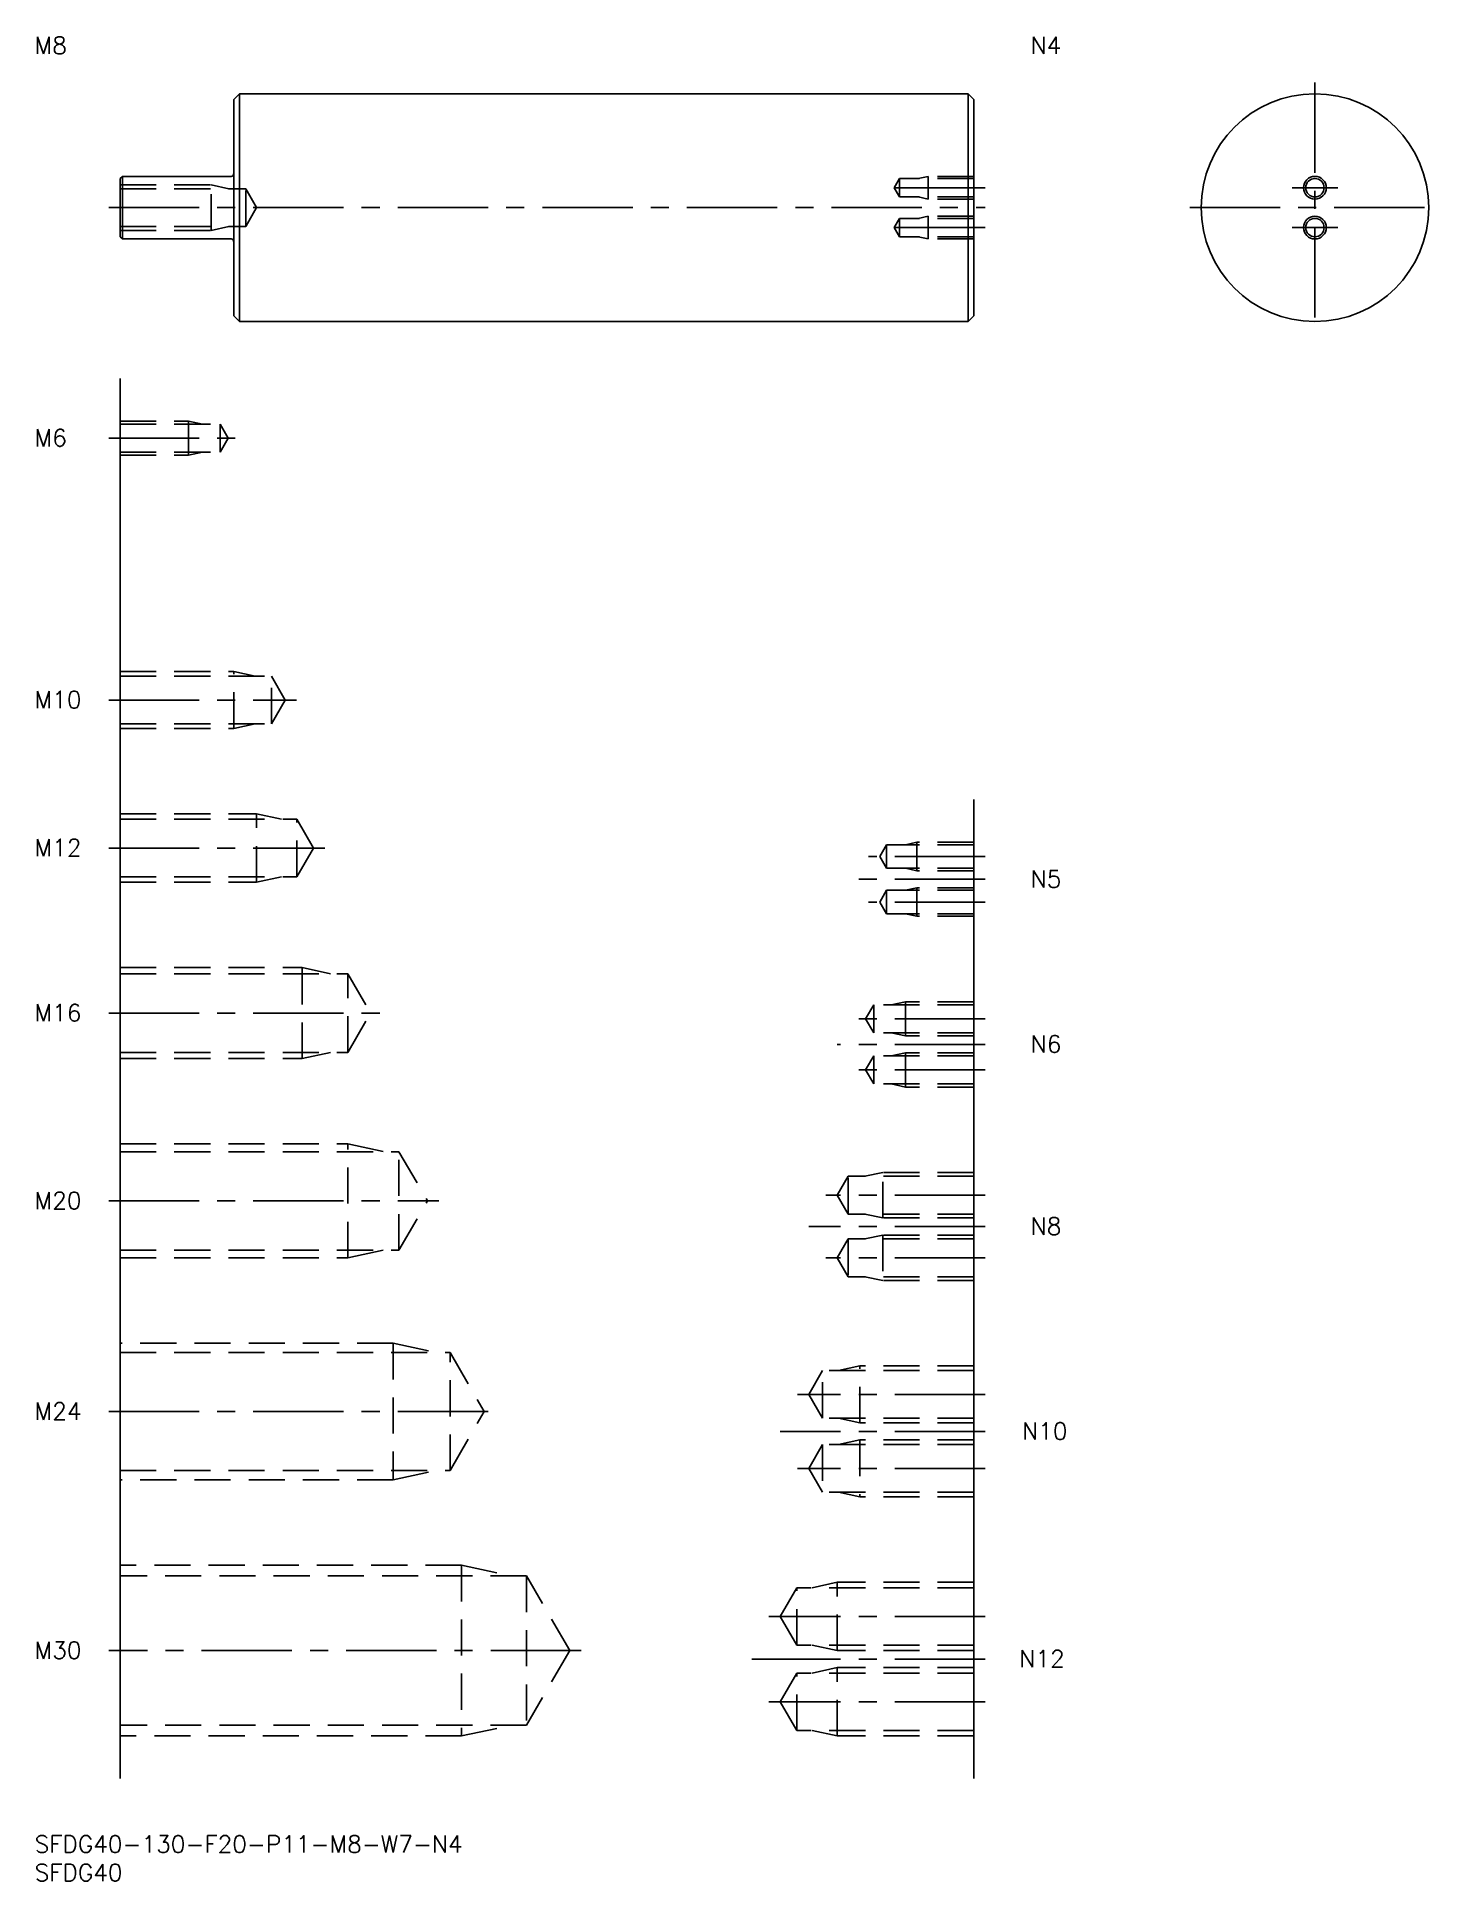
# Model space of a CAD drawing. Extents: x 0 to 247, y -8 to 316.
import ezdxf

# ---------------------------------------------------------------- set-up
doc = ezdxf.new("R2010")
doc.units = 0
doc.header["$LTSCALE"] = 0.5
doc.linetypes.add('CENTER', pattern=[50.8, 31.75, -6.35, 6.35, -6.35])
doc.linetypes.add('DASHED', pattern=[19.05, 12.7, -6.35])
for name, color, linetype in [('MSM_CENTER', 1, 'CENTER'), ('MSM_CONTINUOUS', 7, 'CONTINUOUS'), ('MSM_DASHED', 4, 'DASHED'), ('MSM_NARROW', 5, 'CONTINUOUS'), ('MSM_PART_NUMBER', 7, 'CONTINUOUS')]:
    doc.layers.add(name, color=color, linetype=linetype)
doc.styles.get("Standard").update_dxf_attribs({"font": 'txt.shx', "height": 3, "bigfont": 'bigfont.shx'})

# ---------------------------------------------------------------- blocks, each defined once
blk = doc.blocks.new('*U4')
at = {"layer": 'MSM_PART_NUMBER'}
blk.add_text('SFDG40-130-F20-P11-M8-W7-N4', height=3, dxfattribs=at).set_placement((0, -3))
blk = doc.blocks.new('*U5')
at = {"layer": 'MSM_PART_NUMBER'}
blk.add_text('SFDG40', height=3, dxfattribs=at).set_placement((0, -8))
blk = doc.blocks.new('*U6')
at = {"layer": 'MSM_PART_NUMBER'}
blk.add_text('M30', height=3, dxfattribs=at).set_placement((0, 31.06))
blk = doc.blocks.new('*U7')
at = {"layer": 'MSM_PART_NUMBER'}
blk.add_text('M24', height=3, dxfattribs=at).set_placement((0, 73.06))
blk = doc.blocks.new('*U8')
at = {"layer": 'MSM_PART_NUMBER'}
blk.add_text('M20', height=3, dxfattribs=at).set_placement((0, 110.06))
blk = doc.blocks.new('*U9')
at = {"layer": 'MSM_PART_NUMBER'}
blk.add_text('M16', height=3, dxfattribs=at).set_placement((0, 143.06))
blk = doc.blocks.new('*U10')
at = {"layer": 'MSM_PART_NUMBER'}
blk.add_text('M12', height=3, dxfattribs=at).set_placement((0, 172.06))
blk = doc.blocks.new('*U11')
at = {"layer": 'MSM_PART_NUMBER'}
blk.add_text('M10', height=3, dxfattribs=at).set_placement((0, 198.06))
blk = doc.blocks.new('*U12')
at = {"layer": 'MSM_PART_NUMBER'}
blk.add_text('M6', height=3, dxfattribs=at).set_placement((0, 244.06))
blk = doc.blocks.new('*U13')
at = {"layer": 'MSM_PART_NUMBER'}
blk.add_text('M8', height=3, dxfattribs=at).set_placement((0, 313))
blk = doc.blocks.new('*U14')
at = {"layer": 'MSM_PART_NUMBER'}
blk.add_text('N4', height=3, dxfattribs=at).set_placement((175, 313))
blk = doc.blocks.new('*U15')
at = {"layer": 'MSM_PART_NUMBER'}
blk.add_text('N12', height=3, dxfattribs=at).set_placement((173, 29.56))
blk = doc.blocks.new('*U16')
at = {"layer": 'MSM_PART_NUMBER'}
blk.add_text('N10', height=3, dxfattribs=at).set_placement((173.5, 69.56))
blk = doc.blocks.new('*U17')
at = {"layer": 'MSM_PART_NUMBER'}
blk.add_text('N8', height=3, dxfattribs=at).set_placement((175, 105.56))
blk = doc.blocks.new('*U18')
at = {"layer": 'MSM_PART_NUMBER'}
blk.add_text('N6', height=3, dxfattribs=at).set_placement((175, 137.56))
blk = doc.blocks.new('*U19')
at = {"layer": 'MSM_PART_NUMBER'}
blk.add_text('N5', height=3, dxfattribs=at).set_placement((175, 166.56))

msp = doc.modelspace()

# ---------------------------------------------------------------- linework, layer by layer
at = {"layer": 'MSM_CENTER'}
for p, q in [((224.94, 308), (224.94, 264)), ((167, 289.5), (149, 289.5)), ((220.94, 289.5), (228.94, 289.5)), ((13, 286), (167, 286)), ((202.94, 286), (246.94, 286)), ((167, 282.5), (149, 282.5)), ((220.94, 282.5), (228.94, 282.5)), ((13, 245.5), (36, 245.5)), ((13, 199.5), (46, 199.5)), ((13, 173.5), (51, 173.5)), ((167, 172), (146.5, 172)), ((167, 168), (143.5, 168)), ((167, 164), (146.5, 164)), ((13, 144.5), (61, 144.5)), ((167, 143.5), (144, 143.5)), ((167, 139), (141, 139)), ((167, 134.5), (144, 134.5)), ((13, 111.5), (71, 111.5)), ((167, 112.5), (139, 112.5)), ((167, 107), (136, 107)), ((167, 101.5), (139, 101.5)), ((167, 77.5), (134, 77.5)), ((13, 74.5), (81, 74.5)), ((167, 71), (131, 71)), ((167, 64.5), (134, 64.5)), ((167, 38.5), (129, 38.5)), ((96, 32.5), (13, 32.5)), ((167, 31), (126, 31)), ((167, 23.5), (129, 23.5))]:
    msp.add_line(p, q, dxfattribs=at)
at = {"layer": 'MSM_CONTINUOUS'}
for p, q in [((36, 306), (35, 305)), ((35, 305), (35, 267)), ((36, 306), (164, 306)), ((36, 306), (36, 266)), ((164, 306), (164, 266)), ((164, 306), (165, 305)), ((165, 305), (165, 267)), ((15.4, 291.5), (15, 291.1)), ((15, 291.1), (15, 280.9)), ((15.4, 291.5), (34.5, 291.5)), ((15.4, 280.5), (15.4, 291.5)), ((15.4, 280.5), (15, 280.9)), ((15.4, 280.5), (34.5, 280.5)), ((35, 267), (36, 266)), ((36, 266), (164, 266)), ((165, 267), (164, 266)), ((15, 256), (15, 10)), ((165, 182), (165, 10))]:
    msp.add_line(p, q, dxfattribs=at)
for centre, radius in [((224.94, 286), 20), ((224.94, 289.5), 1.62), ((224.94, 282.5), 1.62)]:
    msp.add_circle(centre, radius, dxfattribs=at)
for centre, start, end in [((34.5, 292), 270, 0), ((34.5, 280), 0, 90)]:
    msp.add_arc(centre, 0.5, start, end, dxfattribs=at)
at = {"layer": 'MSM_DASHED'}
for p, q in [((15, 290), (31, 290)), ((15, 289.32), (37.08, 289.32)), ((31, 282), (31, 290)), ((31, 290), (34.13, 289.32)), ((37.08, 282.68), (37.08, 289.32)), ((37.08, 289.32), (39, 286)), ((151.94, 291.12), (151, 289.5)), ((151.94, 287.88), (151, 289.5)), ((165, 291.12), (151.94, 291.12)), ((151.94, 287.88), (151.94, 291.12)), ((157, 291.5), (155.25, 291.12)), ((165, 291.5), (157, 291.5)), ((157, 287.5), (157, 291.5)), ((37.08, 282.68), (39, 286)), ((165, 287.88), (151.94, 287.88)), ((157, 287.5), (155.25, 287.88)), ((165, 287.5), (157, 287.5)), ((15, 282.68), (37.08, 282.68)), ((15, 282), (31, 282)), ((31, 282), (34.13, 282.68)), ((151.94, 284.12), (151, 282.5)), ((151.94, 280.88), (151, 282.5)), ((165, 284.12), (151.94, 284.12)), ((151.94, 284.12), (151.94, 280.88)), ((157, 284.5), (155.25, 284.12)), ((165, 284.5), (157, 284.5)), ((157, 284.5), (157, 280.5)), ((165, 280.88), (151.94, 280.88)), ((157, 280.5), (155.25, 280.88)), ((165, 280.5), (157, 280.5)), ((15, 248.5), (27, 248.5)), ((15, 247.96), (32.58, 247.96)), ((27, 242.5), (27, 248.5)), ((27, 248.5), (29.5, 247.96)), ((32.58, 243.04), (32.58, 247.96)), ((32.58, 247.96), (34, 245.5)), ((15, 243.04), (32.58, 243.04)), ((27, 242.5), (29.5, 243.04)), ((32.58, 243.04), (34, 245.5)), ((15, 242.5), (27, 242.5)), ((15, 204.5), (35, 204.5)), ((35, 194.5), (35, 204.5)), ((35, 204.5), (38.75, 203.69)), ((15, 203.69), (41.58, 203.69)), ((41.58, 195.31), (41.58, 203.69)), ((41.58, 203.69), (44, 199.5)), ((41.58, 195.31), (44, 199.5)), ((15, 195.31), (41.58, 195.31)), ((15, 194.5), (35, 194.5)), ((35, 194.5), (38.75, 195.31)), ((15, 179.5), (39, 179.5)), ((15, 178.55), (46.08, 178.55)), ((39, 167.5), (39, 179.5)), ((39, 179.5), (43.38, 178.55)), ((46.08, 168.45), (46.08, 178.55)), ((46.08, 178.55), (49, 173.5)), ((46.08, 168.45), (49, 173.5)), ((149.69, 174.07), (148.5, 172)), ((149.69, 169.93), (148.5, 172)), ((165, 174.07), (149.69, 174.07)), ((149.69, 169.93), (149.69, 174.07)), ((155, 174.5), (153, 174.07)), ((165, 174.5), (155, 174.5)), ((155, 169.5), (155, 174.5)), ((165, 169.93), (149.69, 169.93)), ((155, 169.5), (153, 169.93)), ((165, 169.5), (155, 169.5)), ((15, 168.45), (46.08, 168.45)), ((15, 167.5), (39, 167.5)), ((39, 167.5), (43.38, 168.45)), ((149.69, 166.07), (148.5, 164)), ((165, 166.07), (149.69, 166.07)), ((149.69, 166.07), (149.69, 161.93)), ((155, 166.5), (153, 166.07)), ((165, 166.5), (155, 166.5)), ((155, 166.5), (155, 161.5)), ((149.69, 161.93), (148.5, 164)), ((165, 161.93), (149.69, 161.93)), ((155, 161.5), (153, 161.93)), ((165, 161.5), (155, 161.5)), ((15, 152.5), (47, 152.5)), ((47, 136.5), (47, 152.5)), ((47, 152.5), (52, 151.42)), ((15, 151.42), (55.01, 151.42)), ((55.01, 137.58), (55.01, 151.42)), ((55.01, 151.42), (59, 144.5)), ((147.42, 145.96), (146, 143.5)), ((165, 145.96), (147.42, 145.96)), ((147.42, 141.04), (147.42, 145.96)), ((153, 146.5), (150.5, 145.96)), ((165, 146.5), (153, 146.5)), ((153, 140.5), (153, 146.5)), ((55.01, 137.58), (59, 144.5)), ((147.42, 141.04), (146, 143.5)), ((165, 141.04), (147.42, 141.04)), ((153, 140.5), (150.5, 141.04)), ((165, 140.5), (153, 140.5)), ((15, 137.58), (55.01, 137.58)), ((15, 136.5), (47, 136.5)), ((47, 136.5), (52, 137.58)), ((147.42, 136.96), (146, 134.5)), ((165, 136.96), (147.42, 136.96)), ((147.42, 136.96), (147.42, 132.04)), ((153, 137.5), (150.5, 136.96)), ((165, 137.5), (153, 137.5)), ((153, 137.5), (153, 131.5)), ((147.42, 132.04), (146, 134.5)), ((165, 132.04), (147.42, 132.04)), ((153, 131.5), (150.5, 132.04)), ((165, 131.5), (153, 131.5)), ((15, 121.5), (55, 121.5)), ((15, 120.15), (64.01, 120.15)), ((55, 101.5), (55, 121.5)), ((55, 121.5), (61.25, 120.15)), ((64.01, 120.15), (69, 111.5)), ((64.01, 102.85), (64.01, 120.15)), ((142.92, 115.82), (141, 112.5)), ((142.92, 109.18), (142.92, 115.82)), ((165, 115.82), (142.92, 115.82)), ((149, 116.5), (145.88, 115.82)), ((149, 108.5), (149, 116.5)), ((165, 116.5), (149, 116.5)), ((64.01, 102.85), (69, 111.5)), ((142.92, 109.18), (141, 112.5)), ((165, 109.18), (142.92, 109.18)), ((149, 108.5), (145.88, 109.18)), ((165, 108.5), (149, 108.5)), ((142.92, 104.82), (141, 101.5)), ((142.92, 104.82), (142.92, 98.18)), ((165, 104.82), (142.92, 104.82)), ((149, 105.5), (145.88, 104.82)), ((149, 105.5), (149, 97.5)), ((165, 105.5), (149, 105.5)), ((15, 102.85), (64.01, 102.85)), ((15, 101.5), (55, 101.5)), ((55, 101.5), (61.25, 102.85)), ((142.92, 98.18), (141, 101.5)), ((165, 98.18), (142.92, 98.18)), ((149, 97.5), (145.88, 98.18)), ((165, 97.5), (149, 97.5)), ((63, 86.5), (15, 86.5)), ((15, 84.88), (73.01, 84.88)), ((63, 86.5), (70.5, 84.88)), ((63, 86.5), (63, 62.5)), ((73.01, 64.12), (73.01, 84.88)), ((73.01, 84.88), (79, 74.5)), ((138.42, 81.69), (136, 77.5)), ((138.42, 73.31), (138.42, 81.69)), ((165, 81.69), (138.42, 81.69)), ((145, 82.5), (141.25, 81.69)), ((145, 72.5), (145, 82.5)), ((165, 82.5), (145, 82.5)), ((138.42, 73.31), (136, 77.5)), ((73.01, 64.12), (79, 74.5)), ((165, 73.31), (138.42, 73.31)), ((145, 72.5), (141.25, 73.31)), ((165, 72.5), (145, 72.5)), ((138.42, 68.69), (136, 64.5)), ((138.42, 68.69), (138.42, 60.31)), ((165, 68.69), (138.42, 68.69)), ((145, 69.5), (141.25, 68.69)), ((145, 69.5), (145, 59.5)), ((165, 69.5), (145, 69.5)), ((15, 64.12), (73.01, 64.12)), ((63, 62.5), (15, 62.5)), ((63, 62.5), (70.5, 64.12)), ((138.42, 60.31), (136, 64.5)), ((165, 60.31), (138.42, 60.31)), ((145, 59.5), (141.25, 60.31)), ((165, 59.5), (145, 59.5)), ((75, 47.5), (15, 47.5)), ((86.43, 45.61), (15, 45.61)), ((75, 47.5), (75, 17.5)), ((75, 47.5), (83.75, 45.61)), ((86.43, 45.61), (86.43, 19.39)), ((94, 32.5), (86.43, 45.61)), ((133.92, 43.55), (131, 38.5)), ((133.92, 33.45), (133.92, 43.55)), ((165, 43.55), (133.92, 43.55)), ((141, 44.5), (136.63, 43.55)), ((141, 32.5), (141, 44.5)), ((165, 44.5), (141, 44.5)), ((133.92, 33.45), (131, 38.5)), ((94, 32.5), (86.43, 19.39)), ((165, 33.45), (133.92, 33.45)), ((141, 32.5), (136.63, 33.45)), ((165, 32.5), (141, 32.5)), ((141, 29.5), (136.63, 28.55)), ((141, 17.5), (141, 29.5)), ((165, 29.5), (141, 29.5)), ((133.92, 28.55), (131, 23.5)), ((133.92, 18.45), (133.92, 28.55)), ((165, 28.55), (133.92, 28.55)), ((133.92, 18.45), (131, 23.5)), ((86.43, 19.39), (15, 19.39)), ((75, 17.5), (15, 17.5)), ((75, 17.5), (83.75, 19.39)), ((165, 18.45), (133.92, 18.45)), ((141, 17.5), (136.63, 18.45)), ((165, 17.5), (141, 17.5))]:
    msp.add_line(p, q, dxfattribs=at)
at = {"layer": 'MSM_NARROW'}
for centre in [(224.94, 289.5), (224.94, 282.5)]:
    msp.add_circle(centre, 2, dxfattribs=at)

# ---------------------------------------------------------------- block references
at = {"layer": 'MSM_CONTINUOUS'}
for name in ['*U13', '*U14', '*U12', '*U11', '*U10', '*U19', '*U9', '*U18', '*U8', '*U17', '*U7', '*U16', '*U6', '*U15', '*U4', '*U5']:
    msp.add_blockref(name, (0, 0), dxfattribs=at)

doc.saveas('drawing.dxf')
